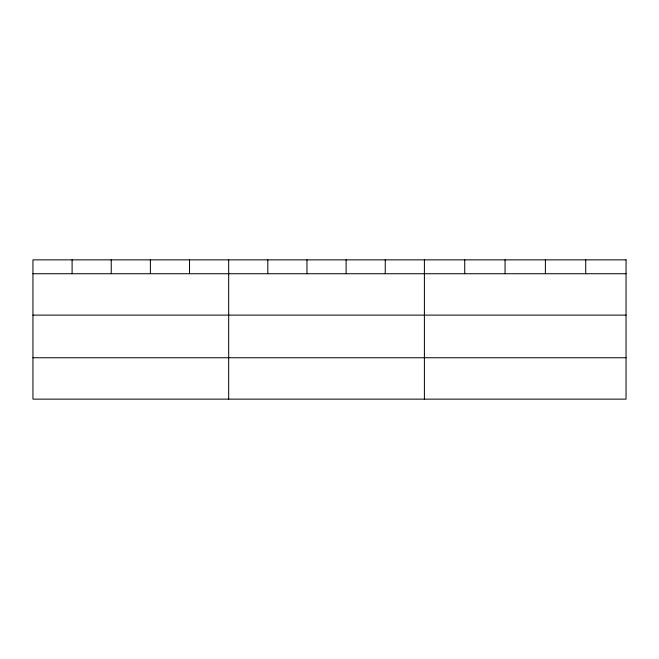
<?xml version="1.0" encoding="UTF-8"?>
<svg xmlns="http://www.w3.org/2000/svg" width="659" height="659" viewBox="0 0 659 659"><rect width="100%" height="100%" fill="white"/><g stroke="black" fill="none" stroke-linecap="round" stroke-linejoin="round"><path stroke-width="0.99" d="M32.95 273.732L626.05 273.732M32.95 315.117L626.05 315.117M32.95 357.755L626.05 357.755M585.719 259.86L585.719 273.732M545.388 259.86L545.388 273.732M505.058 259.86L505.058 273.732M464.727 259.86L464.727 273.732M424.396 259.86L424.396 399.14M385.251 259.86L385.251 273.732M346.107 259.86L346.107 273.732M306.962 259.86L306.962 273.732M267.818 259.86L267.818 273.732M228.673 259.86L228.673 399.14M189.528 259.86L189.528 273.732M150.384 259.86L150.384 273.732M111.239 259.86L111.239 273.732M72.095 259.86L72.095 273.732M626.05 259.86L32.95 259.86L32.95 399.14L626.05 399.14L626.05 259.86"/></g></svg>
